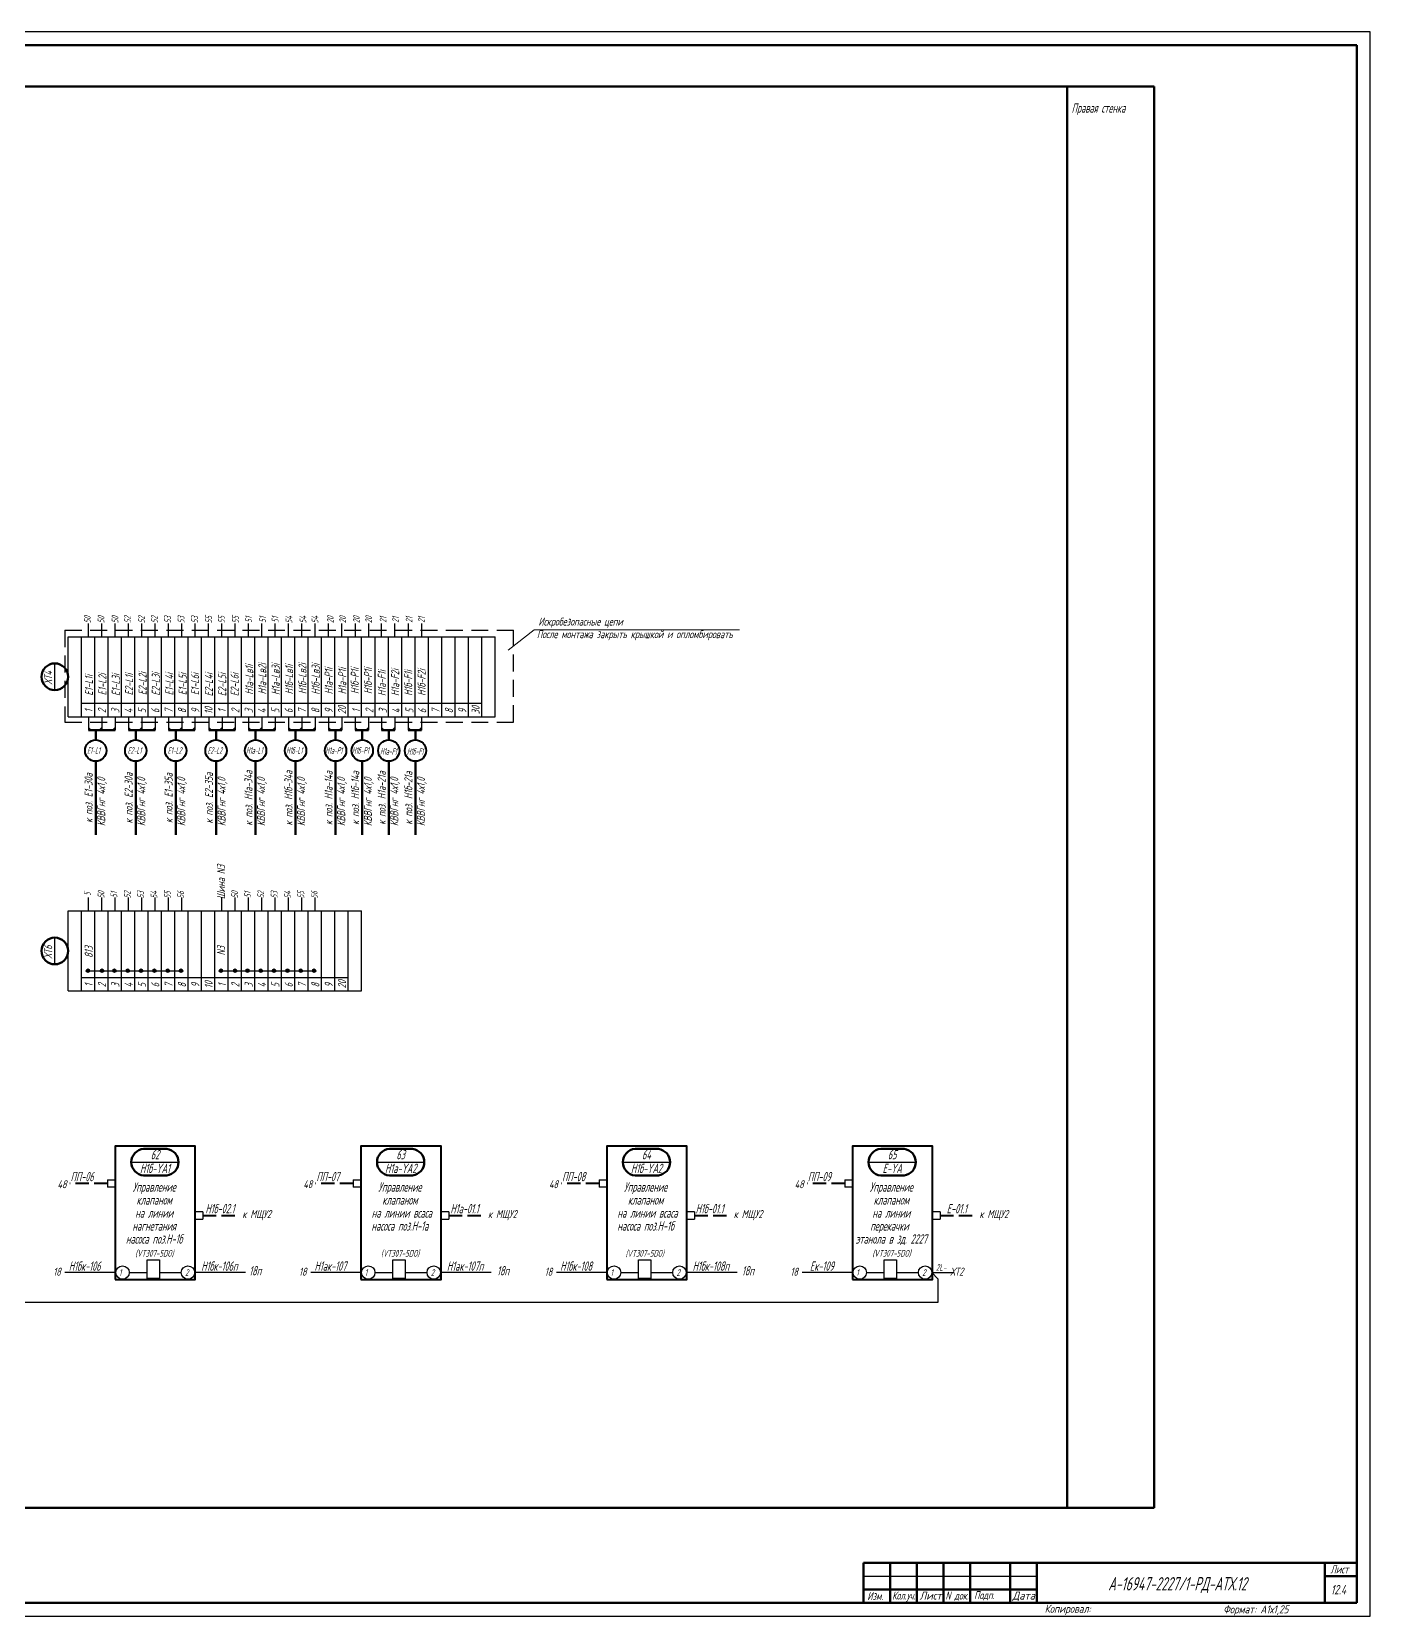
# Model space of a CAD drawing. Header units: millimetres. Extents: x -338 to 6826, y -8218 to 3153.
# Drawn here: x 2586 to 3088, y -6289 to -5695 of the extents above; entities that cross this region are included whole.
import ezdxf
from ezdxf.enums import TextEntityAlignment as Align

# ---------------------------------------------------------------- set-up
doc = ezdxf.new("R2010")
doc.units = ezdxf.units.MM
doc.linetypes.add('gost5', pattern=[7, 5, -2, 0])
doc.linetypes.add('невидимая', pattern=[9.525, 6.35, -3.175])
doc.layers.get('Defpoints').update_dxf_attribs({"color": 251})
for name, color, linetype, lineweight in [('Выноска', 137, 'Continuous', 20), ('Датчики', 31, 'Continuous', 50), ('Рамка тонкая', 5, 'Continuous', 25), ('Текст_КИП', 2, 'Continuous', 25), ('Эл.кабель', 2, 'Continuous', 50)]:
    doc.layers.add(name, color=color, linetype=linetype, lineweight=lineweight)
doc.layers.add('ТЕКСТ', color=2, linetype='Continuous')
doc.layers.add('Текст.', color=51, linetype='Continuous')
doc.styles.add('Simplex', font='simplex.shx', dxfattribs={"width": 0.7, "oblique": 15})

msp = doc.modelspace()

# ---------------------------------------------------------------- hatches: boundary and pattern name
for color, points in [(3, [(2607.49, -5955.96), (2608.49, -5956.96), (2607.49, -5956.96)]), (3, [(2612.49, -5955.96), (2611.49, -5956.96), (2612.49, -5956.96)]), (3, [(2617.49, -5955.96), (2616.49, -5956.96), (2617.49, -5956.96)]), (3, [(2622.49, -5955.96), (2623.49, -5956.96), (2622.49, -5956.96)]), (3, [(2627.49, -5955.96), (2626.49, -5956.96), (2627.49, -5956.96)]), (3, [(2632.49, -5955.96), (2631.49, -5956.96), (2632.49, -5956.96)]), (3, [(2637.49, -5955.96), (2638.49, -5956.96), (2637.49, -5956.96)]), (3, [(2642.49, -5955.96), (2641.49, -5956.96), (2642.49, -5956.96)]), (3, [(2647.34, -5955.96), (2646.34, -5956.96), (2647.34, -5956.96)]), (3, [(2652.59, -5955.96), (2653.59, -5956.96), (2652.59, -5956.96)]), (3, [(2657.59, -5955.96), (2656.59, -5956.96), (2657.59, -5956.96)]), (3, [(2662.43, -5955.96), (2661.43, -5956.96), (2662.43, -5956.96)]), (3, [(2667.42, -5955.96), (2668.42, -5956.96), (2667.42, -5956.96)]), (3, [(2672.42, -5955.96), (2671.42, -5956.96), (2672.42, -5956.96)]), (3, [(2677.42, -5955.96), (2676.42, -5956.96), (2677.42, -5956.96)]), (3, [(2682.42, -5955.96), (2683.42, -5956.96), (2682.42, -5956.96)]), (3, [(2687.42, -5955.96), (2686.42, -5956.96), (2687.42, -5956.96)]), (3, [(2692.42, -5955.96), (2691.42, -5956.96), (2692.42, -5956.96)]), (3, [(2697.43, -5955.96), (2698.43, -5956.96), (2697.43, -5956.96)]), (3, [(2702.43, -5955.96), (2701.43, -5956.96), (2702.43, -5956.96)]), (3, [(2707.43, -5955.96), (2708.43, -5956.96), (2707.43, -5956.96)]), (3, [(2712.43, -5955.96), (2711.43, -5956.96), (2712.43, -5956.96)]), (3, [(2717.34, -5955.96), (2718.34, -5956.96), (2717.34, -5956.96)]), (3, [(2722.34, -5955.96), (2721.34, -5956.96), (2722.34, -5956.96)]), (3, [(2727.34, -5955.96), (2728.34, -5956.96), (2727.34, -5956.96)]), (3, [(2732.34, -5955.96), (2731.34, -5956.96), (2732.34, -5956.96)]), (256, [(2607.26, -6047.78, 1), (2607.26, -6046.51, 1)]), (256, [(2612.56, -6047.78, 1), (2612.56, -6046.51, 1)]), (256, [(2617.21, -6047.78, 1), (2617.21, -6046.51, 1)]), (256, [(2617.21, -6047.78, 1), (2617.21, -6046.51, 1)]), (256, [(2622.19, -6047.78, 1), (2622.19, -6046.51, 1)]), (256, [(2627.17, -6047.78, 1), (2627.17, -6046.51, 1)]), (256, [(2632.22, -6047.78, 1), (2632.22, -6046.51, 1)]), (256, [(2632.22, -6047.78, 1), (2632.22, -6046.51, 1)]), (256, [(2637.2, -6047.78, 1), (2637.2, -6046.51, 1)]), (256, [(2642.17, -6047.78, 1), (2642.17, -6046.51, 1)]), (256, [(2657.13, -6047.78, 1), (2657.13, -6046.51, 1)]), (256, [(2662.43, -6047.78, 1), (2662.43, -6046.51, 1)]), (256, [(2667.08, -6047.78, 1), (2667.08, -6046.51, 1)]), (256, [(2667.08, -6047.78, 1), (2667.08, -6046.51, 1)]), (256, [(2672.06, -6047.78, 1), (2672.06, -6046.51, 1)]), (256, [(2677.03, -6047.78, 1), (2677.03, -6046.51, 1)]), (256, [(2682.08, -6047.78, 1), (2682.08, -6046.51, 1)]), (256, [(2682.08, -6047.78, 1), (2682.08, -6046.51, 1)]), (256, [(2687.06, -6047.78, 1), (2687.06, -6046.51, 1)]), (256, [(2692.03, -6047.78, 1), (2692.03, -6046.51, 1)])]:
    msp.add_hatch(color=color).paths.add_polyline_path(points)

# ---------------------------------------------------------------- linework, layer by layer
at = {"lineweight": 60}
for p, q in [((2056.94, -5700.16), (3082.94, -5700.16)), ((3082.94, -5700.16), (3082.94, -6284.16)), ((3082.94, -6284.16), (2056.94, -6284.16))]:
    msp.add_line(p, q, dxfattribs=at)
at = {"color": 5, "lineweight": 60}
for p, q in [((2063.71, -5715.74), (3006.97, -5715.74)), ((2974.32, -5715.74), (2974.32, -6248.51)), ((3006.97, -5715.74), (3006.97, -6248.51)), ((2063.71, -6248.51), (3006.97, -6248.51))]:
    msp.add_line(p, q, dxfattribs=at)
at = {"color": 1, "linetype": 'невидимая'}
for p, q in [((2598.59, -5919.5), (2598.59, -5954)), ((2598.59, -5919.5), (2766.75, -5919.5)), ((2766.75, -5954), (2766.75, -5919.5)), ((2598.59, -5954), (2766.75, -5954))]:
    msp.add_line(p, q, dxfattribs=at)
at = {"color": 2}
for p, q in [((2599.86, -5951.96), (2599.86, -5921.96)), ((2599.86, -5921.96), (2759.92, -5922)), ((2604.86, -5951.96), (2604.86, -5921.96)), ((2609.86, -5951.96), (2609.86, -5921.96)), ((2614.86, -5951.96), (2614.86, -5921.96)), ((2619.86, -5951.96), (2619.86, -5921.96)), ((2624.86, -5951.96), (2624.86, -5921.96)), ((2629.86, -5951.96), (2629.86, -5921.96)), ((2634.86, -5951.96), (2634.86, -5921.96)), ((2639.86, -5951.96), (2639.86, -5921.96)), ((2644.86, -5951.96), (2644.86, -5921.96)), ((2649.86, -5951.96), (2649.86, -5921.96)), ((2654.86, -5951.96), (2654.86, -5921.96)), ((2659.86, -5951.96), (2659.86, -5921.96)), ((2664.86, -5951.96), (2664.86, -5921.96)), ((2669.86, -5951.96), (2669.86, -5921.96)), ((2674.86, -5951.96), (2674.86, -5921.96)), ((2679.86, -5951.96), (2679.86, -5921.96)), ((2684.86, -5951.96), (2684.86, -5921.96)), ((2689.86, -5951.96), (2689.86, -5921.96)), ((2694.86, -5951.96), (2694.86, -5921.96)), ((2699.86, -5951.96), (2699.86, -5921.96)), ((2704.86, -5951.96), (2704.86, -5921.96)), ((2709.86, -5951.96), (2709.86, -5921.96)), ((2714.92, -5952), (2714.92, -5922)), ((2719.92, -5952), (2719.92, -5922)), ((2724.92, -5952), (2724.92, -5922)), ((2729.92, -5952), (2729.92, -5922)), ((2729.92, -5952), (2729.92, -5922)), ((2734.92, -5952), (2734.92, -5922)), ((2734.92, -5952), (2734.92, -5922)), ((2739.92, -5952), (2739.92, -5922)), ((2744.92, -5952), (2744.92, -5922)), ((2749.92, -5952), (2749.92, -5922)), ((2754.92, -5952), (2754.92, -5922)), ((2754.92, -5952), (2754.92, -5922)), ((2759.92, -5952), (2759.92, -5922)), ((2604.86, -5946.93), (2754.92, -5946.93)), ((2599.86, -5951.96), (2759.92, -5951.96)), ((2599.86, -6054.76), (2599.86, -6024.76)), ((2599.86, -6024.76), (2709.86, -6024.76)), ((2604.86, -6054.76), (2604.86, -6024.76)), ((2609.86, -6054.76), (2609.86, -6024.76)), ((2614.86, -6054.76), (2614.86, -6024.76)), ((2619.86, -6054.76), (2619.86, -6024.76)), ((2624.86, -6054.76), (2624.86, -6024.76)), ((2629.86, -6054.76), (2629.86, -6024.76)), ((2634.86, -6054.76), (2634.86, -6024.76)), ((2639.86, -6054.76), (2639.86, -6024.76)), ((2644.86, -6054.76), (2644.86, -6024.76)), ((2649.86, -6054.76), (2649.86, -6024.76)), ((2654.86, -6054.76), (2654.86, -6024.76)), ((2659.86, -6054.76), (2659.86, -6024.76)), ((2664.86, -6054.76), (2664.86, -6024.76)), ((2669.86, -6054.76), (2669.86, -6024.76)), ((2674.86, -6054.76), (2674.86, -6024.76)), ((2679.86, -6054.76), (2679.86, -6024.76)), ((2684.86, -6054.76), (2684.86, -6024.76)), ((2689.86, -6054.76), (2689.86, -6024.76)), ((2694.86, -6054.76), (2694.86, -6024.76)), ((2699.86, -6054.76), (2699.86, -6024.76)), ((2704.86, -6054.76), (2704.86, -6024.76)), ((2709.86, -6054.76), (2709.86, -6024.76)), ((2604.86, -6049.73), (2704.86, -6049.73)), ((2599.86, -6054.76), (2709.86, -6054.76))]:
    msp.add_line(p, q, dxfattribs=at)
at = {"color": 2, "ltscale": 0.5}
for p, q in [((2607.36, -5916.96), (2607.36, -5921.96)), ((2612.36, -5916.96), (2612.36, -5921.96)), ((2617.36, -5916.96), (2617.36, -5921.96)), ((2622.36, -5916.96), (2622.36, -5921.96)), ((2627.36, -5916.96), (2627.36, -5921.96)), ((2632.36, -5916.96), (2632.36, -5921.96)), ((2637.36, -5916.96), (2637.36, -5921.96)), ((2642.36, -5916.96), (2642.36, -5921.96)), ((2647.36, -5916.96), (2647.36, -5921.96)), ((2652.36, -5916.96), (2652.36, -5921.96)), ((2657.36, -5916.96), (2657.36, -5921.96)), ((2662.36, -5916.96), (2662.36, -5921.96)), ((2667.36, -5916.96), (2667.36, -5921.96)), ((2672.36, -5916.96), (2672.36, -5921.96)), ((2677.36, -5916.96), (2677.36, -5921.96)), ((2682.36, -5916.96), (2682.36, -5921.96)), ((2687.36, -5916.96), (2687.36, -5921.96)), ((2692.36, -5916.96), (2692.36, -5921.96)), ((2697.36, -5916.96), (2697.36, -5921.96)), ((2702.36, -5916.96), (2702.36, -5921.96)), ((2707.42, -5916.99), (2707.42, -5921.99)), ((2712.42, -5916.99), (2712.42, -5921.99)), ((2717.16, -5916.99), (2717.16, -5921.99)), ((2722.16, -5916.99), (2722.16, -5921.99)), ((2727.31, -5916.99), (2727.31, -5921.99)), ((2732.31, -5916.99), (2732.31, -5921.99)), ((2607.49, -5951.96), (2607.49, -5956.96)), ((2612.49, -5951.96), (2612.49, -5956.96)), ((2617.49, -5951.96), (2617.49, -5956.96)), ((2622.49, -5951.96), (2622.49, -5956.96)), ((2627.49, -5951.96), (2627.49, -5956.96)), ((2632.49, -5951.96), (2632.49, -5956.96)), ((2637.49, -5951.96), (2637.49, -5956.96)), ((2642.49, -5951.96), (2642.49, -5956.96)), ((2647.34, -5951.96), (2647.34, -5956.96)), ((2652.59, -5951.96), (2652.59, -5956.96)), ((2657.59, -5951.96), (2657.59, -5956.96)), ((2662.43, -5951.96), (2662.43, -5956.96)), ((2667.42, -5951.96), (2667.42, -5956.96)), ((2672.42, -5951.96), (2672.42, -5956.96)), ((2677.42, -5951.96), (2677.42, -5956.96)), ((2682.42, -5951.96), (2682.42, -5956.96)), ((2687.42, -5951.96), (2687.42, -5956.96)), ((2692.42, -5951.96), (2692.42, -5956.96)), ((2697.43, -5951.96), (2697.43, -5956.96)), ((2702.43, -5951.96), (2702.43, -5956.96)), ((2707.43, -5951.96), (2707.43, -5956.96)), ((2712.43, -5951.96), (2712.43, -5956.96)), ((2717.34, -5951.96), (2717.34, -5956.96)), ((2722.34, -5951.96), (2722.34, -5956.96)), ((2727.34, -5951.96), (2727.34, -5956.96)), ((2732.34, -5951.96), (2732.34, -5956.96)), ((2607.36, -6019.76), (2607.36, -6024.76)), ((2612.36, -6019.76), (2612.36, -6024.76)), ((2617.36, -6019.76), (2617.36, -6024.76)), ((2622.36, -6019.76), (2622.36, -6024.76)), ((2627.36, -6019.76), (2627.36, -6024.76)), ((2632.36, -6019.76), (2632.36, -6024.76)), ((2637.36, -6019.76), (2637.36, -6024.76)), ((2642.36, -6019.76), (2642.36, -6024.76)), ((2657.36, -6019.76), (2657.36, -6024.76)), ((2662.36, -6019.76), (2662.36, -6024.76)), ((2667.36, -6019.76), (2667.36, -6024.76)), ((2672.36, -6019.76), (2672.36, -6024.76)), ((2677.36, -6019.76), (2677.36, -6024.76)), ((2682.36, -6019.76), (2682.36, -6024.76)), ((2687.36, -6019.76), (2687.36, -6024.76)), ((2692.36, -6019.76), (2692.36, -6024.76))]:
    msp.add_line(p, q, dxfattribs=at)
at = {"color": 3}
for p, q in [((2607.49, -5955.96), (2608.49, -5956.96)), ((2612.49, -5955.96), (2611.49, -5956.96)), ((2617.49, -5955.96), (2616.49, -5956.96)), ((2622.49, -5955.96), (2623.49, -5956.96)), ((2627.49, -5955.96), (2626.49, -5956.96)), ((2632.49, -5955.96), (2631.49, -5956.96)), ((2637.49, -5955.96), (2638.49, -5956.96)), ((2642.49, -5955.96), (2641.49, -5956.96)), ((2647.34, -5955.96), (2646.34, -5956.96)), ((2652.59, -5955.96), (2653.59, -5956.96)), ((2657.59, -5955.96), (2656.59, -5956.96)), ((2662.43, -5955.96), (2661.43, -5956.96)), ((2667.42, -5955.96), (2668.42, -5956.96)), ((2672.42, -5955.96), (2671.42, -5956.96)), ((2677.42, -5955.96), (2676.42, -5956.96)), ((2682.42, -5955.96), (2683.42, -5956.96)), ((2687.42, -5955.96), (2686.42, -5956.96)), ((2692.42, -5955.96), (2691.42, -5956.96)), ((2697.43, -5955.96), (2698.43, -5956.96)), ((2702.43, -5955.96), (2701.43, -5956.96)), ((2707.43, -5955.96), (2708.43, -5956.96)), ((2712.43, -5955.96), (2711.43, -5956.96)), ((2717.34, -5955.96), (2718.34, -5956.96)), ((2722.34, -5955.96), (2721.34, -5956.96)), ((2727.34, -5955.96), (2728.34, -5956.96)), ((2732.34, -5955.96), (2731.34, -5956.96))]:
    msp.add_line(p, q, dxfattribs=at)
for p, q in [((2607.26, -6047.15), (2642.16, -6047.15)), ((2657.13, -6047.15), (2692.02, -6047.15)), ((2925.78, -6162.7), (2923.58, -6160.33)), ((2923.58, -6160.33), (2931.68, -6160.33)), ((2925.78, -6162.7), (2925.78, -6171.54)), ((2649.47, -6171.54), (2557.37, -6171.54)), ((2741.58, -6171.54), (2649.5, -6171.52)), ((2833.68, -6171.54), (2741.58, -6171.54)), ((2925.78, -6171.54), (2833.68, -6171.54))]:
    msp.add_line(p, q)
at = {"color": 0, "linetype": 'ByBlock'}
for p, q in [((2623.55, -6118.94), (2641.25, -6118.94)), ((2715.65, -6118.94), (2733.35, -6118.94)), ((2807.75, -6118.94), (2825.46, -6118.94)), ((2899.85, -6118.94), (2917.56, -6118.94))]:
    msp.add_line(p, q, dxfattribs=at)
at = {"color": 3, "linetype": 'gost5', "lineweight": 40}
for p, q in [((2614.65, -6126.97), (2600.53, -6126.97)), ((2706.75, -6126.97), (2692.63, -6126.97)), ((2798.85, -6126.97), (2784.73, -6126.97)), ((2890.95, -6126.97), (2876.83, -6126.97)), ((2650.4, -6138.89), (2653.13, -6138.89)), ((2650.4, -6138.89), (2664.22, -6138.89)), ((2742.5, -6138.89), (2745.24, -6138.89)), ((2742.5, -6138.89), (2756.32, -6138.89)), ((2834.6, -6138.89), (2837.34, -6138.89)), ((2834.6, -6138.89), (2848.42, -6138.89)), ((2926.7, -6138.89), (2929.44, -6138.89)), ((2926.7, -6138.89), (2940.52, -6138.89))]:
    msp.add_line(p, q, dxfattribs=at)
at = {"lineweight": -3}
for p, q in [((2614.65, -6125.6), (2614.65, -6128.33)), ((2614.65, -6125.6), (2617.52, -6125.6)), ((2617.52, -6128.33), (2614.65, -6128.33)), ((2706.75, -6125.6), (2706.75, -6128.33)), ((2706.75, -6125.6), (2709.63, -6125.6)), ((2709.63, -6128.33), (2706.75, -6128.33)), ((2798.85, -6125.6), (2798.85, -6128.33)), ((2798.85, -6125.6), (2801.73, -6125.6)), ((2801.73, -6128.33), (2798.85, -6128.33)), ((2890.95, -6125.6), (2890.95, -6128.33)), ((2890.95, -6125.6), (2893.83, -6125.6)), ((2893.83, -6128.33), (2890.95, -6128.33)), ((2650.4, -6137.52), (2647.52, -6137.52)), ((2647.52, -6140.26), (2650.4, -6140.26)), ((2650.4, -6137.52), (2650.4, -6140.26)), ((2742.5, -6137.52), (2739.63, -6137.52)), ((2739.63, -6140.26), (2742.5, -6140.26)), ((2742.5, -6137.52), (2742.5, -6140.26)), ((2834.6, -6137.52), (2831.73, -6137.52)), ((2831.73, -6140.26), (2834.6, -6140.26)), ((2834.6, -6137.52), (2834.6, -6140.26)), ((2926.7, -6137.52), (2923.83, -6137.52)), ((2923.83, -6140.26), (2926.7, -6140.26)), ((2926.7, -6137.52), (2926.7, -6140.26)), ((2629.45, -6155.5), (2634.06, -6155.5)), ((2629.45, -6162.48), (2629.45, -6155.5)), ((2634.06, -6155.5), (2634.06, -6162.49)), ((2721.55, -6155.5), (2726.16, -6155.5)), ((2721.55, -6162.48), (2721.55, -6155.5)), ((2726.16, -6155.5), (2726.16, -6162.49)), ((2813.65, -6155.5), (2818.26, -6155.5)), ((2813.65, -6162.48), (2813.65, -6155.5)), ((2818.26, -6155.5), (2818.26, -6162.49)), ((2905.75, -6155.5), (2910.36, -6155.5)), ((2905.75, -6162.48), (2905.75, -6155.5)), ((2910.36, -6155.5), (2910.36, -6162.49)), ((2617.52, -6160.31), (2598.68, -6160.31)), ((2622.77, -6160.32), (2629.45, -6160.32)), ((2634.06, -6162.49), (2629.45, -6162.49)), ((2634.06, -6160.32), (2642.27, -6160.32)), ((2666.36, -6160.31), (2647.52, -6160.31)), ((2709.63, -6160.31), (2690.79, -6160.31)), ((2714.87, -6160.32), (2721.55, -6160.32)), ((2726.16, -6162.49), (2721.55, -6162.49)), ((2726.16, -6160.32), (2734.38, -6160.32)), ((2758.46, -6160.31), (2739.63, -6160.31)), ((2801.73, -6160.31), (2782.89, -6160.31)), ((2806.98, -6160.32), (2813.65, -6160.32)), ((2818.26, -6162.49), (2813.65, -6162.49)), ((2818.26, -6160.32), (2826.48, -6160.32)), ((2850.57, -6160.31), (2831.73, -6160.31)), ((2893.83, -6160.31), (2874.99, -6160.31)), ((2899.08, -6160.32), (2905.75, -6160.32)), ((2910.36, -6162.49), (2905.75, -6162.49)), ((2910.36, -6160.32), (2918.58, -6160.32)), ((2897.94, -6274.16), (2962.94, -6274.16))]:
    msp.add_line(p, q, dxfattribs=at)
at = {"lineweight": 50}
for p, q in [((3082.94, -6269.16), (2897.94, -6269.16)), ((2897.94, -6269.16), (2897.94, -6284.16)), ((2907.94, -6284.16), (2907.94, -6269.16)), ((2917.94, -6284.16), (2917.94, -6269.16)), ((2927.94, -6284.16), (2927.94, -6269.16)), ((2937.94, -6284.16), (2937.94, -6269.16)), ((2952.94, -6284.16), (2952.94, -6269.16)), ((2962.94, -6284.16), (2962.94, -6269.16)), ((3070.94, -6284.16), (3070.94, -6269.16)), ((3070.94, -6274.16), (3082.94, -6274.16)), ((2897.94, -6279.16), (2962.94, -6279.16))]:
    msp.add_line(p, q, dxfattribs=at)
at = {"lineweight": 40}
for points in [[(2617.52, -6162.91), (2647.52, -6162.91), (2647.52, -6112.91), (2617.52, -6112.91)], [(2709.63, -6162.91), (2739.63, -6162.91), (2739.63, -6112.91), (2709.63, -6112.91)], [(2801.73, -6162.91), (2831.73, -6162.91), (2831.73, -6112.91), (2801.73, -6112.91)], [(2893.83, -6162.91), (2923.83, -6162.91), (2923.83, -6112.91), (2893.83, -6112.91)]]:
    msp.add_lwpolyline(points, close=True, dxfattribs=at)
for centre in [(2607.26, -6047.15), (2612.56, -6047.15), (2617.21, -6047.15), (2617.21, -6047.15), (2622.19, -6047.15), (2627.17, -6047.15), (2632.22, -6047.15), (2632.22, -6047.15), (2637.2, -6047.15), (2642.17, -6047.15), (2657.13, -6047.15), (2662.43, -6047.15), (2667.08, -6047.15), (2667.08, -6047.15), (2672.06, -6047.15), (2677.03, -6047.15), (2682.08, -6047.15), (2682.08, -6047.15), (2687.06, -6047.15), (2692.03, -6047.15)]:
    msp.add_circle(centre, 0.633)
at = {"lineweight": -3}
for centre in [(2620.27, -6160.32), (2644.77, -6160.32), (2712.37, -6160.32), (2736.88, -6160.32), (2804.48, -6160.32), (2828.98, -6160.32), (2896.58, -6160.32), (2921.08, -6160.32)]:
    msp.add_circle(centre, 2.5, dxfattribs=at)
at = {"layer": 'Defpoints', "lineweight": -3}
for p, q in [((2594.86, -5941.96), (2594.86, -5931.96)), ((2594.86, -6044.76), (2594.86, -6034.76))]:
    msp.add_line(p, q, dxfattribs=at)
at = {"layer": 'Выноска'}
for p, q in [((2764.79, -5927.01), (2774.57, -5919.34)), ((2774.57, -5919.34), (2851.51, -5919.34))]:
    msp.add_line(p, q, dxfattribs=at)
at = {"layer": 'Датчики'}
for points in [[(2628.17, -6113.94, 0.926486), (2628.17, -6123.92, 0.920396)], [(2636.87, -6123.92, 0.877065), (2636.87, -6113.94, 0.890947)], [(2720.27, -6113.94, 0.926486), (2720.27, -6123.92, 0.920396)], [(2728.98, -6123.92, 0.877065), (2728.98, -6113.94, 0.890947)], [(2812.38, -6113.94, 0.926486), (2812.38, -6123.92, 0.920396)], [(2821.08, -6123.92, 0.877065), (2821.08, -6113.94, 0.890947)], [(2904.48, -6113.94, 0.926486), (2904.48, -6123.92, 0.920396)], [(2913.18, -6123.92, 0.877065), (2913.18, -6113.94, 0.890947)]]:
    msp.add_lwpolyline(points, format="xyb", dxfattribs=at)
for points in [[(2636.87, -6113.94), (2628.17, -6113.94)], [(2728.98, -6113.94), (2720.27, -6113.94)], [(2821.08, -6113.94), (2812.38, -6113.94)], [(2913.18, -6113.94), (2904.48, -6113.94)], [(2636.87, -6123.92), (2628.17, -6123.92)], [(2728.98, -6123.92), (2720.27, -6123.92)], [(2821.08, -6123.92), (2812.38, -6123.92)], [(2913.18, -6123.92), (2904.48, -6123.92)]]:
    msp.add_lwpolyline(points, dxfattribs=at)
for centre in [(2594.86, -5936.96), (2594.86, -6039.76)]:
    msp.add_circle(centre, 5, dxfattribs=at)
at = {"layer": 'Рамка тонкая'}
for p, q in [((3087.94, -5695.16), (2036.94, -5695.16)), ((3087.94, -6289.16), (3087.94, -5695.16)), ((2036.94, -6289.16), (3087.94, -6289.16))]:
    msp.add_line(p, q, dxfattribs=at)
at = {"layer": 'Эл.кабель', "color": 3}
for p, q in [((2607.49, -5956.96), (2617.49, -5956.96)), ((2622.49, -5956.96), (2632.49, -5956.96)), ((2637.49, -5956.96), (2647.34, -5956.96)), ((2652.59, -5956.96), (2662.43, -5956.96)), ((2667.42, -5956.96), (2677.42, -5956.96)), ((2682.42, -5956.96), (2692.42, -5956.96)), ((2697.43, -5956.96), (2702.43, -5956.96)), ((2707.43, -5956.96), (2712.43, -5956.96)), ((2717.34, -5956.96), (2722.34, -5956.96)), ((2727.34, -5956.96), (2732.34, -5956.96))]:
    msp.add_line(p, q, dxfattribs=at)
at = {"layer": 'Эл.кабель'}
for p, q in [((2610.19, -5960.65), (2610.19, -5956.96)), ((2625.19, -5960.65), (2625.19, -5956.96)), ((2640.19, -5960.65), (2640.19, -5956.96)), ((2655.29, -5960.65), (2655.29, -5956.96)), ((2670.13, -5960.65), (2670.13, -5956.96)), ((2685.13, -5960.65), (2685.13, -5956.96)), ((2700.13, -5960.65), (2700.13, -5956.96)), ((2710.13, -5960.65), (2710.13, -5956.96)), ((2720.05, -5960.65), (2720.05, -5956.96)), ((2730.05, -5960.65), (2730.05, -5956.96)), ((2610.19, -5968.65), (2610.19, -5996.23)), ((2625.19, -5968.65), (2625.19, -5996.23)), ((2640.19, -5968.65), (2640.19, -5996.23)), ((2655.29, -5968.65), (2655.29, -5996.23)), ((2670.13, -5968.65), (2670.13, -5996.23)), ((2685.13, -5968.65), (2685.13, -5996.23)), ((2700.13, -5968.65), (2700.13, -5996.23)), ((2710.13, -5968.65), (2710.13, -5996.23)), ((2720.05, -5968.65), (2720.05, -5996.23)), ((2730.05, -5968.65), (2730.05, -5996.23))]:
    msp.add_line(p, q, dxfattribs=at)
at = {"layer": 'Эл.кабель', "lineweight": 40}
for centre in [(2610.19, -5964.65), (2625.19, -5964.65), (2640.19, -5964.65), (2655.29, -5964.65), (2670.13, -5964.65), (2685.13, -5964.65), (2700.13, -5964.65), (2710.13, -5964.65), (2720.05, -5964.65), (2730.05, -5964.65)]:
    msp.add_circle(centre, 4, dxfattribs=at)

# ---------------------------------------------------------------- texts
at = {"lineweight": -3, "style": 'Simplex', "oblique": 15, "width": 0.6}
for s, p in [('Н1а-F1i', (2718.94, -5944.22)), ('Н1а-F2i', (2723.94, -5944.22)), ('Н1б-F1i', (2728.85, -5944.14)), ('Н1б-F2i', (2733.85, -5944.14))]:
    msp.add_text(s, height=3, rotation=90, dxfattribs=at).set_placement(p)
at = {"style": 'Simplex', "oblique": 15, "width": 0.5}
for s, p in [('Н1а-F1', (2719.89, -5964.96)), ('Н1б-F1', (2729.92, -5964.96))]:
    msp.add_text(s, height=2.5, dxfattribs=at).set_placement(p, align=Align.MIDDLE)
at = {"style": 'Simplex', "oblique": 15, "width": 0.6}
for s, height, p in [('ПП-06', 3.5, (2600.78, -6126.08)), ('ПП-07', 3.5, (2692.89, -6126.08)), ('ПП-08', 3.5, (2784.99, -6126.08)), ('ПП-09', 3.5, (2877.09, -6126.08)), ('Н1б-02.1', 3.5, (2651.3, -6138.09)), ('Н1а-01.1', 3.5, (2743.13, -6138.09)), ('Н1б-01.1', 3.5, (2835.04, -6138.09)), ('Е-01.1', 3.5, (2929.15, -6138.09)), ('(VT307-5DO)', 2.5, (2625.01, -6154.34)), ('(VT307-5DO)', 2.5, (2717.12, -6154.34)), ('(VT307-5DO)', 2.5, (2808.81, -6154.34)), ('(VT307-5DO)', 2.5, (2901.32, -6154.34)), ('1', 2.5, (2618.92, -6161.53)), ('2', 2.5, (2643.68, -6161.57)), ('1', 2.5, (2711.02, -6161.53)), ('2', 2.5, (2735.79, -6161.57)), ('1', 2.5, (2803.12, -6161.53)), ('2', 2.5, (2827.89, -6161.57)), ('1', 2.5, (2895.22, -6161.53)), ('2', 2.5, (2919.99, -6161.57))]:
    msp.add_text(s, height=height, dxfattribs=at).set_placement(p)
at = {"color": 3, "style": 'Simplex', "oblique": 15, "width": 0.6}
for p in [(2595.87, -6128.69), (2687.98, -6128.69), (2780.08, -6128.69), (2872.18, -6128.69)]:
    msp.add_text('48', height=3, dxfattribs=at).set_placement(p)
at = {"style": 'Simplex', "oblique": 15, "width": 0.6}
for s, p in [('Управление', (2632.1, -6129.97)), ('Управление', (2724.2, -6129.97)), ('Управление', (2816.3, -6129.97)), ('Управление', (2908.4, -6129.97)), ('клапаном', (2632.1, -6134.84)), ('клапаном', (2724.2, -6134.84)), ('клапаном', (2816.3, -6134.84)), ('клапаном', (2908.4, -6134.84)), (' на линии ', (2632.1, -6139.72)), ('насоса поз.Н-1а', (2724.2, -6144.59)), (' на линии всаса', (2724.2, -6139.72)), ('насоса поз.Н-1б', (2816.3, -6144.59)), (' на линии всаса', (2816.3, -6139.72)), (' на линии ', (2908.4, -6139.72)), ('насоса поз.Н-1б', (2632.1, -6149.46)), ('нагнетания', (2632.1, -6144.59)), ('этанола в зд. 2227', (2908.4, -6149.46)), ('перекачки ', (2908.4, -6144.59))]:
    msp.add_text(s, height=3.5, dxfattribs=at).set_placement(p, align=Align.CENTER)
at = {"color": 3, "style": 'Simplex', "oblique": 15, "width": 0.6}
for s, p in [('18', (2597.1, -6161.49)), ('18', (2689.21, -6161.49)), ('18', (2781.31, -6161.49)), ('18', (2873.41, -6161.49)), ('ХТ2', (2935.4, -6161.46))]:
    msp.add_text(s, height=3, dxfattribs=at).set_placement(p, align=Align.RIGHT)
at = {"layer": 'ТЕКСТ', "style": 'Simplex', "oblique": 15, "width": 0.6}
for s, height, p in [('Правая стенка', 3.5, (2975.98, -5725.51)), ('Искробезопасные цепи', 3, (2776.12, -5917.79)), ('После монтажа закрыть крышкой и опломбировать', 3, (2775.54, -5922.51))]:
    msp.add_text(s, height=height, dxfattribs=at).set_placement(p)
at = {"layer": 'ТЕКСТ', "color": 3, "style": 'Simplex', "oblique": 15, "width": 0.6}
for s, p in [('50', (2608.33, -5915.57)), ('50', (2613.45, -5915.57)), ('50', (2618.69, -5915.57)), ('52', (2623.36, -5915.57)), ('52', (2628.64, -5915.57)), ('52', (2633.46, -5915.57)), ('53', (2638.46, -5915.57)), ('53', (2643.46, -5915.57)), ('53', (2648.58, -5915.57)), ('55', (2653.78, -5915.57)), ('55', (2658.58, -5915.57)), ('55', (2663.81, -5915.57)), ('51', (2668.73, -5915.57)), ('51', (2674, -5915.57)), ('51', (2678.7, -5915.57)), ('54', (2683.86, -5915.57)), ('54', (2689.13, -5915.57)), ('54', (2693.62, -5915.57)), ('20', (2699.35, -5915.57)), ('20', (2703.97, -5915.57)), ('20', (2709.1, -5915.57)), ('20', (2713.72, -5915.57)), ('21', (2719.16, -5915.59)), ('21', (2723.79, -5915.59)), ('21', (2728.9, -5915.6)), ('21', (2733.53, -5915.6)), ('50', (2613.47, -6018.68)), ('52', (2623.25, -6018.68)), ('53', (2628.25, -6018.68)), ('55', (2638.25, -6018.68)), ('56', (2643.25, -6018.68)), ('50', (2663.55, -6018.68)), ('52', (2673.33, -6018.68)), ('53', (2678.33, -6018.68)), ('55', (2688.33, -6018.68)), ('56', (2693.33, -6018.68)), ('5', (2608.25, -6018.36)), ('51', (2618.25, -6018.68)), ('54', (2633.25, -6018.68)), ('51', (2668.33, -6018.68)), ('54', (2683.33, -6018.68))]:
    msp.add_text(s, height=2.5, rotation=90, dxfattribs=at).set_placement(p, align=Align.CENTER)
at = {"layer": 'ТЕКСТ', "style": 'Simplex', "oblique": 15, "width": 0.6}
for s, p in [('ХТ4', (2593.89, -5937.36)), ('1', (2609.03, -5949.79)), ('2', (2614.03, -5949.79)), ('3', (2619.03, -5949.79)), ('4', (2624.03, -5949.79)), ('5', (2629.03, -5949.79)), ('6', (2634.03, -5949.79)), ('7', (2639.03, -5949.79)), ('8', (2644.03, -5949.79)), ('9', (2649.03, -5949.79)), ('1', (2659.03, -5949.79)), ('2', (2664.03, -5949.79)), ('3', (2669.03, -5949.79)), ('4', (2674.03, -5949.79)), ('5', (2679.03, -5949.79)), ('6', (2684.03, -5949.79)), ('7', (2689.03, -5949.79)), ('8', (2694.03, -5949.79)), ('9', (2699.03, -5949.79)), ('1', (2709.3, -5949.79)), ('2', (2714.3, -5949.79)), ('3', (2719.3, -5949.79)), ('4', (2724.3, -5949.79)), ('5', (2729.3, -5949.79)), ('6', (2734.09, -5949.82)), ('7', (2739.09, -5949.82)), ('8', (2744.09, -5949.82)), ('9', (2749.09, -5949.82)), ('к поз. Е1-30а', (2609.01, -5982.44)), ('к поз. Е2-30а', (2624.01, -5982.44)), ('к поз. Е1-35а', (2639.01, -5982.44)), ('к поз. Е2-35а', (2654.11, -5982.44)), ('к поз. Н1а-34а', (2668.94, -5982.44)), ('к поз. Н1б-34а', (2683.94, -5982.44)), ('к поз. Н1а-14а', (2698.95, -5982.44)), ('к поз. Н1б-14а', (2708.95, -5982.44)), ('к поз. Н1а-21а', (2718.87, -5982.44)), ('к поз. Н1б-21а', (2728.87, -5982.44)), ('ХТ6', (2593.89, -6040.15)), ('1', (2609.03, -6052.58)), ('2', (2614.03, -6052.58)), ('3', (2619.03, -6052.58)), ('4', (2624.03, -6052.58)), ('5', (2629.03, -6052.58)), ('6', (2634.03, -6052.58)), ('7', (2639.03, -6052.58)), ('8', (2644.03, -6052.58)), ('9', (2649.03, -6052.58)), ('1', (2659.03, -6052.58)), ('2', (2664.03, -6052.58)), ('3', (2669.03, -6052.58)), ('4', (2674.03, -6052.58)), ('5', (2679.03, -6052.58)), ('6', (2684.03, -6052.58)), ('7', (2689.03, -6052.58)), ('8', (2694.03, -6052.58)), ('9', (2699.03, -6052.58))]:
    msp.add_text(s, height=3, rotation=90, dxfattribs=at).set_placement(p, align=Align.CENTER)
for s, p in [('10', (2654.01, -5950.98)), ('20', (2704.01, -5950.98)), ('30', (2754.08, -5951.01)), ('10', (2654.01, -6053.77)), ('20', (2704.01, -6053.77))]:
    msp.add_text(s, height=3, rotation=90, dxfattribs=at).set_placement(p)
at = {"layer": 'ТЕКСТ', "color": 4, "style": 'Simplex', "oblique": 15, "width": 0.6}
for p in [(2613.76, -5982.44), (2628.76, -5982.44), (2643.76, -5982.44), (2658.86, -5982.44), (2673.69, -5982.44), (2688.69, -5982.44), (2703.7, -5982.44), (2713.7, -5982.44), (2723.61, -5982.44), (2733.61, -5982.44)]:
    msp.add_text('КВВГнг 4х1,0  ', height=3, rotation=90, dxfattribs=at).set_placement(p, align=Align.CENTER)
at = {"layer": 'ТЕКСТ', "color": 3, "style": 'Simplex', "oblique": 15, "width": 0.6}
msp.add_text('Шина N3', height=3, rotation=90, dxfattribs=at).set_placement((2658.68, -6007.48), align=Align.RIGHT)
at = {"layer": 'ТЕКСТ', "style": 'Simplex', "oblique": 15, "width": 0.6}
for s, p in [('62', (2632.4, -6117.85)), ('63', (2724.5, -6117.85)), ('64', (2816.6, -6117.85)), ('65', (2908.71, -6117.85)), ('Н1б-YA1', (2632.4, -6123)), ('Н1а-YA2', (2724.5, -6123)), ('Н1б-YA2', (2816.6, -6123)), ('Е-YA', (2908.71, -6123)), ('Н1бк-106', (2606.06, -6159.63)), ('Н1бк-106п', (2656.55, -6159.63)), ('Н1ак-107', (2698.16, -6159.63)), ('Н1ак-107п', (2748.65, -6159.63)), ('Н1бк-108', (2790.26, -6159.63)), ('Н1бк-108п', (2840.76, -6159.63)), ('Ек-109', (2882.36, -6159.63))]:
    msp.add_text(s, height=3.5, dxfattribs=at).set_placement(p, align=Align.CENTER)
at = {"layer": 'ТЕКСТ', "color": 3, "style": 'Simplex', "oblique": 15, "width": 0.6}
for p in [(2669.98, -6161.37), (2762.87, -6161.37), (2854.64, -6161.37)]:
    msp.add_text('18п', height=3.5, dxfattribs=at).set_placement(p, align=Align.CENTER)
at = {"layer": 'Текст.', "color": 3, "style": 'Simplex', "oblique": 15, "width": 0.6}
msp.add_text('2L-', height=2.5, dxfattribs=at).set_placement((2925.12, -6159.65))
at = {"layer": 'Текст_КИП', "lineweight": -3, "style": 'Simplex', "oblique": 15, "width": 0.6}
for s, p in [('Н1а-Lв1i', (2669.22, -5932.43)), ('Н1а-Lв2i', (2674.12, -5931.92)), ('Н1а-Lв3i', (2679.13, -5932.09)), ('Н1б-Lв1i', (2684.19, -5932.43)), ('Н1б-Lв2i', (2689.19, -5931.92)), ('Н1б-Lв3i', (2694.16, -5932.09)), ('Н1а-P1i', (2699.01, -5933.63)), ('Н1а-P1i', (2704.1, -5933.63)), ('Н1б-P1i', (2708.8, -5933.63)), ('Н1б-P1i', (2713.76, -5933.63)), ('Е1-L1i', (2609.14, -5936.29)), ('Е1-L2i', (2614.19, -5935.77)), ('Е1-L3i', (2619.22, -5935.95)), ('Е2-L1i', (2624.22, -5935.77)), ('Е2-L2i', (2629.25, -5935.26)), ('Е2-L3i', (2634.21, -5935.43)), ('Е1-L4i', (2639.27, -5935.6)), ('Е1-L5i', (2644.26, -5935.6)), ('Е1-L6i', (2648.93, -5935.6)), ('Е2-L4i', (2654.1, -5935.6)), ('Е2-L5i', (2659.1, -5935.6)), ('Е2-L6i', (2663.77, -5935.6)), ('813', (2609.07, -6037.92)), ('N3', (2658.68, -6037.92))]:
    msp.add_text(s, height=3, rotation=90, dxfattribs=at).set_placement(p, align=Align.RIGHT)
at = {"layer": 'Текст_КИП', "color": 4, "style": 'Simplex', "oblique": 15, "width": 0.5}
for s, p in [('Е1-L1', (2606.94, -5965.85)), ('Е2-L1', (2622.16, -5965.85)), ('Е1-L2', (2637.16, -5965.85)), ('Е2-L2', (2652.09, -5965.85)), ('Н1а-L1', (2666.52, -5965.85)), ('Н1б-L1', (2681.52, -5965.85)), ('Н1а-P1', (2696.24, -5965.85)), ('Н1б-P1', (2706.24, -5965.85))]:
    msp.add_text(s, height=2.5, dxfattribs=at).set_placement(p)
at = {"layer": 'Текст_КИП', "style": 'Simplex', "oblique": 15, "width": 0.6}
for s, height, p in [('к МЩУ2', 3, (2665.13, -6139.89)), ('к МЩУ2', 3, (2757.23, -6139.89)), ('к МЩУ2', 3, (2849.33, -6139.89)), ('к МЩУ2', 3, (2941.43, -6139.89)), ('А-16947-2227/1-РД-АТХ.12', 5, (2989.72, -6279.47)), ('Изм.', 3, (2899.38, -6283.05)), ('Подп.', 3, (2939.43, -6282.73))]:
    msp.add_text(s, height=height, dxfattribs=at).set_placement(p)
at = {"layer": 'Текст_КИП', "lineweight": -3, "style": 'Simplex', "oblique": 15, "width": 0.7}
for s, height, p in [('Лист', 3, (3073.02, -6273.05)), ('12.4', 3.5, (3073.13, -6280.93))]:
    msp.add_text(s, height=height, dxfattribs=at).set_placement(p)
at = {"layer": 'Текст_КИП', "style": 'Simplex', "oblique": 15}
for s, width, p, p2 in [('Кол.уч.', 0.603486, (2908.72, -6282.89), (2917.43, -6282.89)), ('Лист', 0.686041, (2919.01, -6282.89), (2927.24, -6282.89)), ('N док.', 0.628372, (2928.67, -6282.89), (2937.37, -6282.89)), ('Дата', 0.652619, (2953.84, -6282.89), (2962.23, -6282.89))]:
    msp.add_text(s, height=3, dxfattribs=dict(at, width=width)).set_placement(p, p2, align=Align.FIT)
at = {"layer": 'Текст_КИП', "color": 3, "style": 'Simplex', "oblique": 15, "width": 0.8}
for s, p in [('Копировал:', (2965.87, -6287.84)), ('Формат: А1х1,25', (3032.8, -6288.04))]:
    msp.add_text(s, height=3, dxfattribs=at).set_placement(p)

doc.saveas('drawing.dxf')
